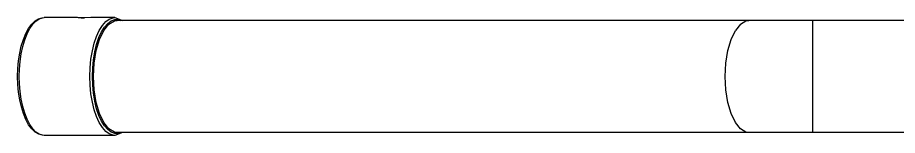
# Model space of a CAD drawing. Header units: millimetres. Extents: x 24547 to 62889, y 34568 to 56011.
# Drawn here: x 32033.6 to 32263.2, y 45143.3 to 45174.2 of the extents above; entities that cross this region are included whole.
import ezdxf

# ---------------------------------------------------------------- set-up
doc = ezdxf.new("R2010")
doc.units = ezdxf.units.MM
doc.linetypes.add('PEN_TYPE_1', pattern=[0])

# ---------------------------------------------------------------- blocks, each defined once
blk = doc.blocks.new('A$C0530486D')
at = {"color": 7, "linetype": 'PEN_TYPE_1'}
for points in [[(0, 431.72), (0.07, 433.8), (0.25, 435.84), (0.56, 437.81), (0.97, 439.66), (1.5, 441.39), (2.13, 442.94), (2.87, 444.29), (3.68, 445.41), (4.58, 446.25)], [(0.45, 431.72), (0.51, 433.66), (0.67, 435.67), (0.95, 437.67), (1.35, 439.58), (1.87, 441.34), (2.48, 442.9), (3.17, 444.25), (3.94, 445.37), (4.76, 446.22), (5.63, 446.81), (6.51, 447.1), (6.97, 447.13)], [(4.58, 446.25), (5.49, 446.81), (6.45, 447.1), (6.97, 447.13)], [(15.6, 447.13), (6.97, 447.13)], [(16.67, 447.03), (15.6, 447.12)], [(15.78, 447.13), (16.64, 447.09)], [(17.45, 447.04), (16.67, 447.03)], [(16.68, 447.08), (17.45, 447.04)], [(19.13, 447.13), (17.45, 447.04)], [(18.87, 431.72), (18.95, 434.02), (19.16, 436.26), (19.52, 438.41), (20.01, 440.4), (20.61, 442.2), (21.32, 443.78), (22.13, 445.07), (23.01, 446.07), (23.94, 446.75), (24.91, 447.09), (25.39, 447.13)], [(25.39, 447.13), (19.13, 447.13)], [(19.53, 431.73), (19.6, 433.95), (19.81, 436.12), (20.15, 438.2), (20.62, 440.13), (21.21, 441.88), (21.9, 443.39), (22.68, 444.64), (23.53, 445.61), (24.43, 446.27), (25.36, 446.6)], [(23.81, 445.42), (25.26, 446.25), (26.01, 446.37)], [(25.36, 446.6), (26.3, 446.6)], [(25.39, 447.13), (27.36, 446.37)], [(355.54, 446.37), (26.01, 446.37)], [(26.3, 446.6), (26.97, 446.37)], [(188.71, 445.42), (190.16, 446.25), (190.9, 446.37)], [(207.51, 446.37), (207.51, 417.07)], [(19.82, 431.72), (19.99, 435.22), (20.53, 438.52), (21.37, 441.44), (22.49, 443.78), (23.81, 445.42)], [(184.7, 431.72), (184.89, 435.22), (185.42, 438.52), (186.27, 441.44), (187.39, 443.78)], [(188.71, 445.42), (187.39, 443.78)], [(6.97, 416.3), (6.51, 416.33), (5.54, 416.6), (4.62, 417.15), (3.71, 417.99), (2.88, 419.11), (2.15, 420.46), (1.51, 422.02), (0.98, 423.75), (0.56, 425.63), (0.26, 427.59), (0.07, 429.64), (0, 431.72)], [(6.97, 416.3), (6.51, 416.34), (5.63, 416.63), (4.76, 417.2), (3.94, 418.07), (3.18, 419.19), (2.48, 420.54), (1.87, 422.1), (1.35, 423.86), (0.95, 425.76), (0.67, 427.77), (0.51, 429.77), (0.45, 431.72)], [(25.39, 416.3), (24.91, 416.34), (23.94, 416.68), (23.01, 417.37), (22.13, 418.36), (21.32, 419.66), (20.61, 421.23), (20.01, 423.03), (19.52, 425.03), (19.16, 427.17), (18.95, 429.42), (18.87, 431.72)], [(26.3, 416.83), (25.36, 416.83), (24.43, 417.17), (23.53, 417.82), (22.68, 418.8), (21.9, 420.05), (21.21, 421.56), (20.62, 423.3), (20.15, 425.24), (19.81, 427.32), (19.6, 429.49), (19.53, 431.71)], [(22.49, 419.66), (21.37, 422), (20.53, 424.91), (19.99, 428.22), (19.82, 431.72)], [(187.39, 419.66), (186.27, 422), (185.42, 424.91), (184.89, 428.22), (184.7, 431.72)], [(26.01, 417.07), (25.26, 417.18), (23.81, 418.02), (22.49, 419.66)], [(190.9, 417.07), (190.16, 417.18), (188.71, 418.02), (187.39, 419.66)], [(25.39, 416.3), (6.97, 416.3)], [(27.36, 417.07), (25.39, 416.3)], [(355.54, 417.07), (26.01, 417.07)], [(26.97, 417.07), (26.3, 416.83)]]:
    blk.add_lwpolyline(points, dxfattribs=at)

msp = doc.modelspace()

# ---------------------------------------------------------------- block references
msp.add_blockref('A$C0530486D', (32033.55, 44727.04))

doc.saveas('drawing.dxf')
